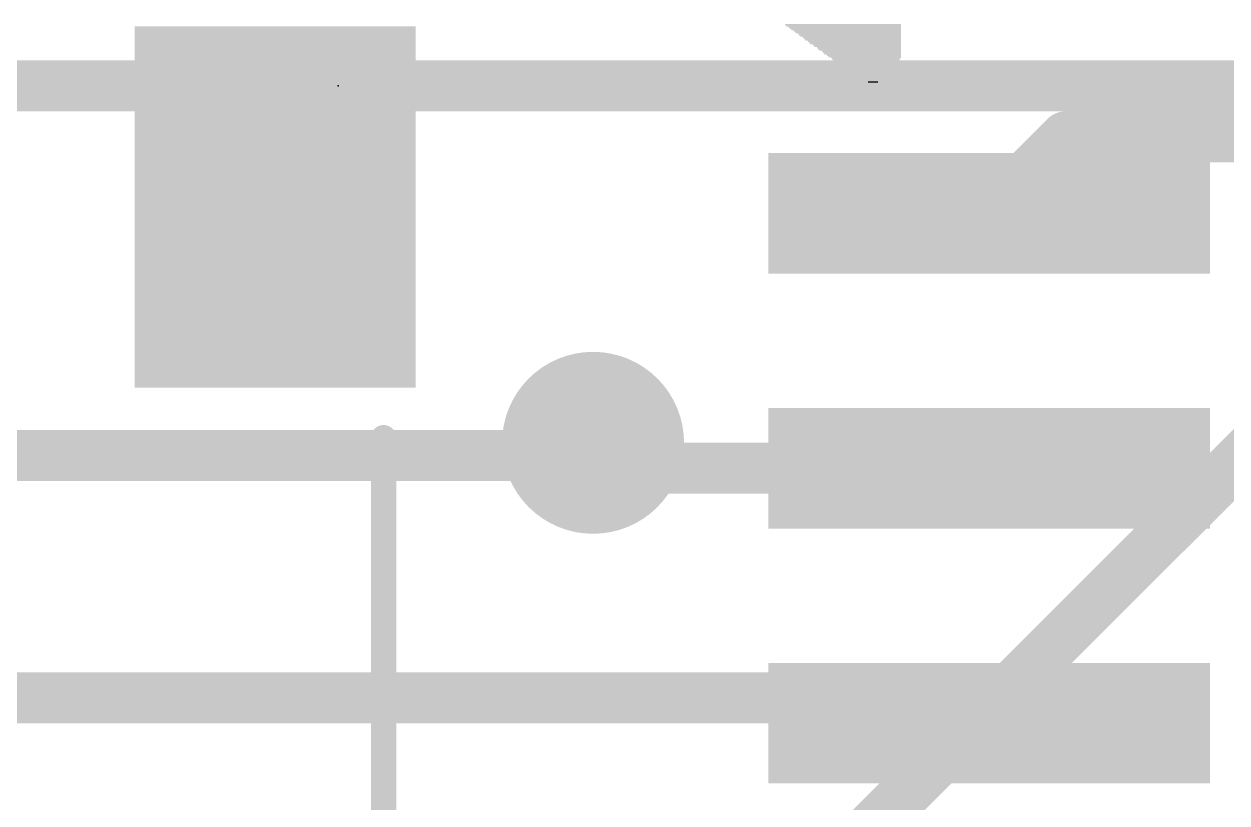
# Model space of a CAD drawing. Extents: x -13.4 to 36.9, y -18 to 22.9.
# Drawn here: x 12.66 to 18.65, y 6.33 to 10.21 of the extents above; entities that cross this region are included whole.
import ezdxf

# ---------------------------------------------------------------- set-up
doc = ezdxf.new("R2010")
doc.units = 0
for name, color, linetype in [('1', 12, 'CONTINUOUS'), ('16', 132, 'CONTINUOUS'), ('18', 110, 'CONTINUOUS'), ('21', 40, 'CONTINUOUS'), ('22', 6, 'CONTINUOUS'), ('23', 53, 'CONTINUOUS')]:
    doc.layers.add(name, color=color, linetype=linetype)

# ---------------------------------------------------------------- blocks, each defined once
blk = doc.blocks.new('RECT')
blk.add_solid([(-0.5, -0.5), (0.5, -0.5), (-0.5, 0.5), (0.5, 0.5)])
blk = doc.blocks.new('ROUNDV')
at = {"const_width": 0.5}
blk.add_lwpolyline([(0, -0.25, 1), (0, 0.25, 1), (0, -0.25)], format="xyb", dxfattribs=at)

msp = doc.modelspace()

# ---------------------------------------------------------------- linework, layer by layer
at = {"layer": '1', "const_width": 0.254}
for points in [[(17.847, 9.652), (17.466, 9.271)], [(17.847, 9.652), (18.862, 9.652)], [(16.764, 9.398), (17.593, 9.398)], [(17.593, 9.398), (17.466, 9.271)], [(15.621, 8.001), (15.494, 8.128)], [(17.466, 8.001), (15.621, 8.001)], [(17.466, 6.858), (12.446, 6.858)], [(17.466, 6.731), (17.466, 6.858)]]:
    msp.add_lwpolyline(points, dxfattribs=at)
at = {"layer": '1', "const_width": 0.127}
for points in [[(17.847, 9.7155, 1), (17.847, 9.5885)], [(17.8919, 9.6071, 1), (17.8021, 9.6969)], [(16.764, 9.4615, 1), (16.764, 9.3345)], [(17.6379, 9.3531, 1), (17.5481, 9.4429)], [(17.593, 9.3345, 1), (17.593, 9.4615)], [(17.4211, 9.3159, 1), (17.5109, 9.2261)], [(17.4211, 9.3159, 1), (17.5109, 9.2261)], [(15.5389, 8.1729, 1), (15.4491, 8.0831)], [(15.621, 8.0645, 1), (15.621, 7.9375)], [(15.5761, 7.9561, 1), (15.6659, 8.0459)], [(17.466, 7.9375, 1), (17.466, 8.0645)], [(17.5295, 6.858, 1), (17.4025, 6.858)], [(17.466, 6.7945, 1), (17.466, 6.9215)], [(17.4025, 6.731, 1), (17.5295, 6.731)]]:
    msp.add_lwpolyline(points, format="xyb", dxfattribs=at)
at = {"layer": '16', "const_width": 0.254}
for points in [[(3.302, 9.906), (19.05, 9.906)], [(14.224, 3.556), (19.05, 8.382)], [(15.43, 8.064), (15.494, 8.128)], [(10.762, 8.064), (15.43, 8.064)]]:
    msp.add_lwpolyline(points, dxfattribs=at)
at = {"layer": '16', "const_width": 0.127}
for points in [[(15.5389, 8.0831, 1), (15.4491, 8.1729)], [(15.3851, 8.1089, 1), (15.4749, 8.0191)], [(15.43, 8.0005, 1), (15.43, 8.1275)]]:
    msp.add_lwpolyline(points, format="xyb", dxfattribs=at)
at = {"layer": '21'}
for points, const_width in [([(21.966, 9.826), (18.166, 9.826)], 0.2032), ([(14.451, 8.153), (14.451, 4.453)], 0.127)]:
    msp.add_lwpolyline(points, dxfattribs=dict(at, const_width=const_width))
for points, const_width in [([(18.166, 9.8768, 1), (18.166, 9.7752)], 0.1016), ([(14.4828, 8.153, 1), (14.4192, 8.153)], 0.0635)]:
    msp.add_lwpolyline(points, format="xyb", dxfattribs=dict(at, const_width=const_width))
at = {"layer": '22', "const_width": 0.127}
msp.add_lwpolyline([(25.762, 9.864), (5.602, 9.864)], dxfattribs=at)
at = {"layer": '23'}
msp.add_point((14.224, 9.906), dxfattribs=at)

# ---------------------------------------------------------------- block references
at = {"layer": '1', "xscale": 1.4, "yscale": 1.8}
msp.add_blockref('RECT', (13.911, 9.303), dxfattribs=at)
at = {"layer": '1', "xscale": 0.6, "yscale": 2.2, "rotation": 270}
for p in [(17.466, 9.271), (17.466, 8.001), (17.466, 6.731)]:
    msp.add_blockref('RECT', p, dxfattribs=at)
at = {"layer": '18', "xscale": 0.9064, "yscale": 0.9064}
msp.add_blockref('ROUNDV', (15.494, 8.128), dxfattribs=at)
msp.add_blockref('ROUNDV', (15.494, 8.128), dxfattribs=at)
at = {"layer": '21'}
for p, xscale, yscale in [((16.7386, 10.2108), 0.5778, 0.0064), ((16.7417, 10.2045), 0.5715, 0.0063), ((16.7481, 10.1981), 0.5588, 0.0064), ((16.7513, 10.1918), 0.5524, 0.0063), ((16.7545, 10.1854), 0.5461, 0.0064), ((16.7608, 10.1791), 0.5334, 0.0063), ((16.764, 10.1727), 0.527, 0.0064), ((16.7704, 10.1664), 0.5143, 0.0063), ((16.7735, 10.16), 0.508, 0.0064), ((16.7767, 10.1537), 0.5016, 0.0063), ((16.783, 10.1473), 0.4889, 0.0064), ((16.7862, 10.141), 0.4826, 0.0063), ((16.7894, 10.1346), 0.4762, 0.0064), ((16.7958, 10.1283), 0.4635, 0.0063), ((16.7989, 10.1219), 0.4572, 0.0064), ((16.8021, 10.1156), 0.4508, 0.0063), ((16.8085, 10.1092), 0.4381, 0.0064), ((16.8116, 10.1029), 0.4318, 0.0063), ((16.8179, 10.0965), 0.4191, 0.0064), ((16.8211, 10.0902), 0.4127, 0.0063), ((16.8243, 10.0838), 0.4064, 0.0064), ((16.8307, 10.0775), 0.3937, 0.0063), ((16.8339, 10.0711), 0.3873, 0.0064), ((16.837, 10.0648), 0.381, 0.0063), ((16.8434, 10.0584), 0.3683, 0.0064), ((16.8466, 10.0521), 0.3619, 0.0063), ((16.8529, 10.0457), 0.3492, 0.0064), ((16.8529, 10.0394), 0.3366, 0.0063), ((16.8561, 10.033), 0.3302, 0.0064), ((16.8624, 10.0267), 0.3175, 0.0063), ((16.8656, 10.0203), 0.3112, 0.0064), ((16.8656, 10.014), 0.2984, 0.0063), ((16.872, 10.0076), 0.2857, 0.0064), ((16.8751, 10.0013), 0.2794, 0.0063), ((16.8752, 9.9949), 0.2667, 0.0064), ((16.8815, 9.9886), 0.254, 0.0063), ((16.8815, 9.9822), 0.2413, 0.0064), ((16.8878, 9.9759), 0.2286, 0.0063), ((16.8879, 9.9695), 0.2159, 0.0064), ((16.891, 9.9632), 0.1968, 0.0063), ((16.8878, 9.9568), 0.1778, 0.0064), ((16.891, 9.9505), 0.1588, 0.0063), ((16.8879, 9.9441), 0.1397, 0.0064), ((16.891, 9.9378), 0.1206, 0.0063), ((16.891, 9.9314), 0.0826, 0.0064), ((16.8878, 9.9251), 0.0508, 0.0063)]:
    msp.add_blockref('RECT', p, dxfattribs=dict(at, xscale=xscale, yscale=yscale))

doc.saveas('drawing.dxf')
